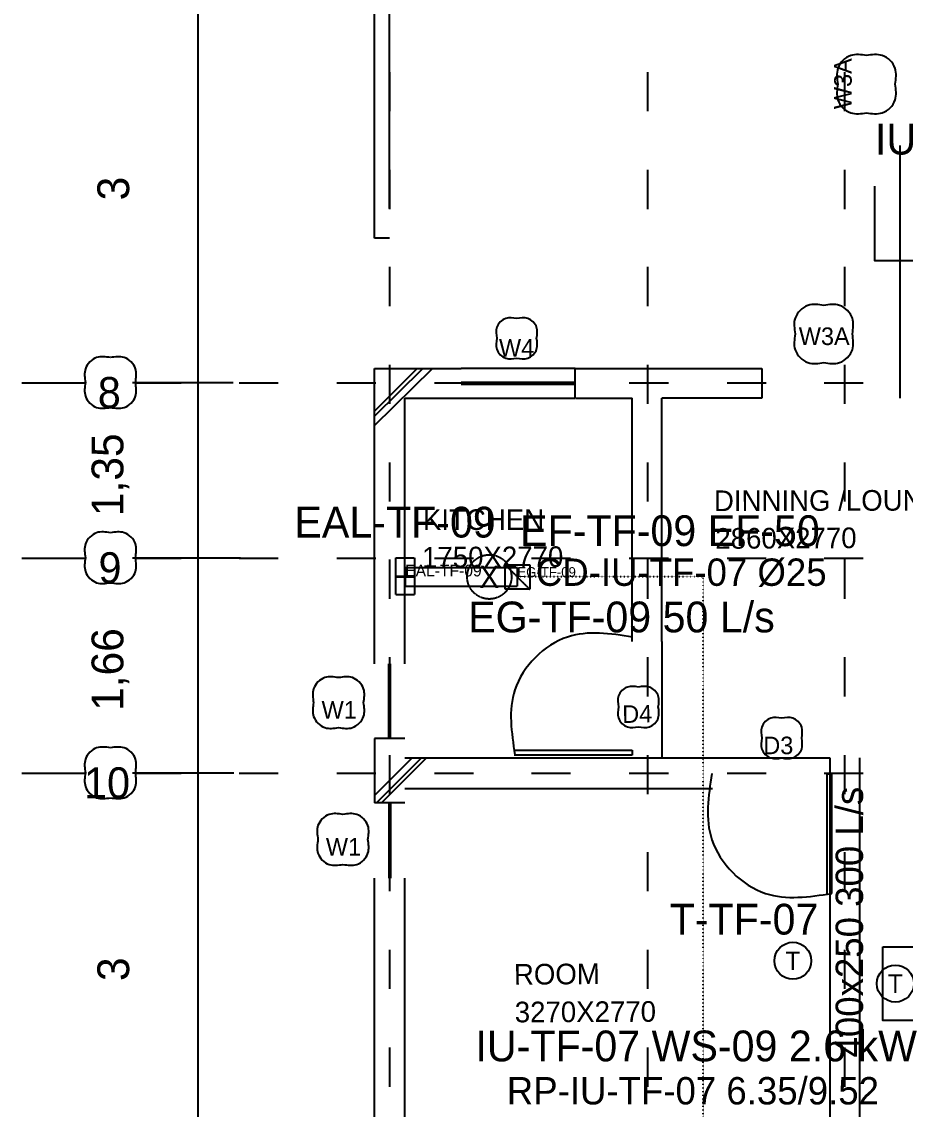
# Model space of a CAD drawing. Header units: millimetres. Extents: x 30 to 56197, y -4580 to 38782.
# Drawn here: x 24222 to 31401, y 11325 to 20162 of the extents above; entities that cross this region are included whole.
import ezdxf
from ezdxf.enums import TextEntityAlignment as Align

# ---------------------------------------------------------------- set-up
doc = ezdxf.new("R2010")
doc.units = ezdxf.units.MM
doc.linetypes.add('DASHED', pattern=[1.524, 1.27, -0.254])
doc.linetypes.add('DOT', pattern=[0.508, 0, -0.508])
for name, color, linetype in [('A-ARCH-REF', 8, 'CONTINUOUS'), ('M-ANNO', 7, 'CONTINUOUS'), ('M-CTRL', 200, 'CONTINUOUS'), ('M-DUCT-EXHS', 6, 'DASHED'), ('M-EQPM', 1, 'CONTINUOUS'), ('M-PIPE-COND', 140, 'DOT'), ('M-PIPE-REFG', 30, 'CONTINUOUS')]:
    doc.layers.add(name, color=color, linetype=linetype)

msp = doc.modelspace()

# ---------------------------------------------------------------- linework, layer by layer
at = {"layer": 'A-ARCH-REF'}
for p, q in [((27087.5, 18404.2), (27087.5, 20516.7)), ((25651.8, 20393.1), (25651.8, 17227.4)), ((27211.1, 18645.5), (27211.1, 20263.7)), ((27211.1, 19751.7), (27211.1, 19434)), ((29305.9, 19751.7), (29305.9, 19434)), ((30906.5, 19751.7), (30906.5, 19434)), ((31359.6, 17103.8), (31359.6, 19157.4)), ((27211.1, 18957.4), (27211.1, 18639.6)), ((29305.9, 18957.4), (29305.9, 18639.6)), ((30906.5, 18957.4), (30906.5, 18639.6)), ((27211.1, 18404.2), (27087.5, 18404.2)), ((27211.1, 18168.9), (27211.1, 17851.1)), ((29305.9, 18168.9), (29305.9, 17851.1)), ((30906.5, 18168.9), (30906.5, 17851.1)), ((27087.5, 16956.7), (27481.8, 17345.1)), ((27087.5, 16997.9), (27434.7, 17345.1)), ((27087.5, 16880.2), (27558.3, 17345.1)), ((27087.5, 14944.2), (27087.5, 17345.1)), ((27087.5, 17345.1), (27334.7, 17345.1)), ((27211.1, 17374.5), (27211.1, 17056.7)), ((27334.7, 17345.1), (27793.7, 17345.1)), ((28717.5, 17345.1), (27793.7, 17345.1)), ((28717.5, 17345.1), (29423.6, 17345.1)), ((28717.5, 17103.8), (28717.5, 17345.1)), ((29305.9, 17374.5), (29305.9, 17056.7)), ((29423.6, 17345.1), (30235.7, 17345.1)), ((30235.7, 17345.1), (30235.7, 17103.8)), ((30906.5, 17374.5), (30906.5, 17056.7)), ((27793.7, 17233.3), (28717.5, 17233.3)), ((24221.9, 17227.4), (24745.6, 17227.4)), ((25940.1, 17227.4), (25122.2, 17227.4)), ((25869.5, 17227.4), (25122.2, 17227.4)), ((25139.8, 17227.4), (25516.4, 17227.4)), ((25651.8, 17227.4), (25651.8, 15803.4)), ((25987.2, 17227.4), (26304.9, 17227.4)), ((26781.6, 17227.4), (27099.3, 17227.4)), ((27575.9, 17227.4), (27893.7, 17227.4)), ((27793.7, 17215.6), (28717.5, 17215.6)), ((28364.4, 17227.4), (28682.2, 17227.4)), ((29158.8, 17227.4), (29476.6, 17227.4)), ((29953.2, 17227.4), (30271, 17227.4)), ((30741.7, 17227.4), (31059.5, 17227.4)), ((27334.7, 14944.2), (27334.7, 17103.8)), ((27334.7, 17103.8), (27793.7, 17103.8)), ((27793.7, 17103.8), (28717.5, 17103.8)), ((28723.4, 17103.8), (29182.4, 17103.8)), ((29182.4, 15126.7), (29182.4, 17103.8)), ((29423.6, 15126.7), (29423.6, 17103.8)), ((30235.7, 17103.8), (29423.6, 17103.8)), ((27211.1, 16580.1), (27211.1, 16262.3)), ((29305.9, 16580.1), (29305.9, 16262.3)), ((30906.5, 16580.1), (30906.5, 16262.3)), ((24221.9, 15803.4), (24745.6, 15803.4)), ((25998.9, 15803.4), (25122.2, 15803.4)), ((25887.1, 15803.4), (25122.2, 15803.4)), ((25139.8, 15803.4), (25516.4, 15803.4)), ((25651.8, 15803.4), (25651.8, 14055.7)), ((25987.2, 15803.4), (26304.9, 15803.4)), ((26781.6, 15803.4), (27099.3, 15803.4)), ((27211.1, 15791.6), (27211.1, 15473.8)), ((27575.9, 15803.4), (27893.7, 15803.4)), ((28364.4, 15803.4), (28682.2, 15803.4)), ((29158.8, 15803.4), (29476.6, 15803.4)), ((29305.9, 15791.6), (29305.9, 15473.8)), ((29953.2, 15803.4), (30271, 15803.4)), ((30741.7, 15803.4), (31059.5, 15803.4)), ((30906.5, 15791.6), (30906.5, 15473.8)), ((29423.6, 15126.7), (29423.6, 14179.3)), ((27205.2, 14338.2), (27205.2, 14944.2)), ((27211.1, 14997.2), (27211.1, 14679.4)), ((27217, 14338.2), (27217, 14944.2)), ((29305.9, 14997.2), (29305.9, 14679.4)), ((30906.5, 14997.2), (30906.5, 14679.4)), ((27334.7, 14338.2), (27087.5, 14338.2)), ((27087.5, 14338.2), (27087.5, 13814.5)), ((28223.2, 14244), (29182.4, 14244)), ((29182.4, 14244), (29182.4, 14202.8)), ((27087.5, 13873.3), (27393.5, 14179.3)), ((27105.2, 13814.5), (27470, 14179.3)), ((27146.4, 13814.5), (27511.2, 14179.3)), ((27211.1, 14202.8), (27211.1, 13885.1)), ((27334.7, 14179.3), (29835.5, 14179.3)), ((29182.4, 14202.8), (28223.2, 14202.8)), ((29305.9, 14202.8), (29305.9, 13885.1)), ((29835.5, 14179.3), (30788.8, 14179.3)), ((30788.8, 14179.3), (30788.8, 9689.5)), ((30906.5, 14202.8), (30906.5, 13885.1)), ((31030.1, 14179.3), (31030.1, 9442.4)), ((24221.9, 14055.7), (24745.6, 14055.7)), ((25946, 14055.7), (25122.2, 14055.7)), ((25946, 14055.7), (25122.2, 14055.7)), ((25139.8, 14055.7), (25516.4, 14055.7)), ((25651.8, 14055.7), (25651.8, 10884.1)), ((25987.2, 14055.7), (26304.9, 14055.7)), ((26781.6, 14055.7), (27099.3, 14055.7)), ((27575.9, 14055.7), (27893.7, 14055.7)), ((28364.4, 14055.7), (28682.2, 14055.7)), ((29158.8, 14055.7), (29476.6, 14055.7)), ((29953.2, 14055.7), (30271, 14055.7)), ((30741.7, 14055.7), (31059.5, 14055.7)), ((30765.3, 13078.9), (30765.3, 14049.8)), ((30765.3, 14049.8), (30800.6, 14049.8)), ((30800.6, 14049.8), (30800.6, 13078.9)), ((27334.7, 13932.1), (29835.5, 13932.1)), ((27334.7, 13814.5), (27087.5, 13814.5)), ((27205.2, 13814.5), (27205.2, 13202.5)), ((27217, 13814.5), (27217, 13202.5)), ((27211.1, 13414.3), (27211.1, 13096.6)), ((29305.9, 13414.3), (29305.9, 13096.6)), ((30906.5, 13414.3), (30906.5, 13096.6)), ((27087.5, 10766.4), (27087.5, 13202.5)), ((27334.7, 10766.4), (27334.7, 13202.5)), ((27211.1, 12619.9), (27211.1, 12302.2)), ((29305.9, 12619.9), (29305.9, 12302.2)), ((30906.5, 12619.9), (30906.5, 12302.2)), ((27211.1, 11825.5), (27211.1, 11507.8)), ((29305.9, 11825.5), (29305.9, 11507.8)), ((30906.5, 11825.5), (30906.5, 11507.8))]:
    msp.add_line(p, q, dxfattribs=at)
for points in [[(31086, 19887.1), (30957.6, 19887.1), (30853.5, 19783), (30853.5, 19654.7)], [(31318.4, 19654.7), (31318.4, 19783), (31214.3, 19887.1), (31086, 19887.1)], [(30853.5, 19654.7), (30853.5, 19526.3), (30957.6, 19422.2), (31086, 19422.2)], [(31086, 19422.2), (31214.3, 19422.2), (31318.4, 19526.3), (31318.4, 19654.7)], [(30738.8, 17857), (30610.4, 17857), (30506.3, 17752.9), (30506.3, 17624.6)], [(30971.2, 17624.6), (30971.2, 17752.9), (30867.1, 17857), (30738.8, 17857)], [(28243.8, 17751.1), (28154.4, 17751.1), (28082, 17678.6), (28082, 17589.3)], [(28405.6, 17589.3), (28405.6, 17678.6), (28333.2, 17751.1), (28243.8, 17751.1)], [(28082, 17589.3), (28082, 17499.9), (28154.4, 17427.4), (28243.8, 17427.4)], [(28243.8, 17427.4), (28333.2, 17427.4), (28405.6, 17499.9), (28405.6, 17589.3)], [(30506.3, 17624.6), (30506.3, 17496.2), (30610.4, 17392.1), (30738.8, 17392.1)], [(30738.8, 17392.1), (30867.1, 17392.1), (30971.2, 17496.2), (30971.2, 17624.6)], [(24942.7, 17433.3), (24830.6, 17433.3), (24739.7, 17342.4), (24739.7, 17230.3)], [(25145.7, 17230.3), (25145.7, 17342.4), (25054.8, 17433.3), (24942.7, 17433.3)], [(24739.7, 17230.3), (24739.7, 17118.2), (24830.6, 17027.3), (24942.7, 17027.3)], [(24942.7, 17027.3), (25054.8, 17027.3), (25145.7, 17118.2), (25145.7, 17230.3)], [(24942.7, 16009.3), (24830.6, 16009.3), (24739.7, 15918.4), (24739.7, 15806.3)], [(25145.7, 15806.3), (25145.7, 15918.4), (25054.8, 16009.3), (24942.7, 16009.3)], [(24739.7, 15806.3), (24739.7, 15694.2), (24830.6, 15603.3), (24942.7, 15603.3)], [(24942.7, 15603.3), (25054.8, 15603.3), (25145.7, 15694.2), (25145.7, 15806.3)], [(29185.3, 15162), (28657.2, 15162), (28229.1, 14733.9), (28229.1, 14205.8)], [(26796.3, 14832.4), (26684.2, 14832.4), (26593.3, 14741.6), (26593.3, 14629.4)], [(26999.3, 14629.4), (26999.3, 14741.6), (26908.4, 14832.4), (26796.3, 14832.4)], [(29232.4, 14755.9), (29143, 14755.9), (29070.6, 14683.5), (29070.6, 14594.1)], [(29394.2, 14594.1), (29394.2, 14683.5), (29321.8, 14755.9), (29232.4, 14755.9)], [(26593.3, 14629.4), (26593.3, 14517.3), (26684.2, 14426.4), (26796.3, 14426.4)], [(26796.3, 14426.4), (26908.4, 14426.4), (26999.3, 14517.3), (26999.3, 14629.4)], [(29070.6, 14594.1), (29070.6, 14504.8), (29143, 14432.3), (29232.4, 14432.3)], [(29232.4, 14432.3), (29321.8, 14432.3), (29394.2, 14504.8), (29394.2, 14594.1)], [(30397.5, 14502.9), (30308.1, 14502.9), (30235.7, 14430.5), (30235.7, 14341.1)], [(30559.3, 14341.1), (30559.3, 14430.5), (30486.9, 14502.9), (30397.5, 14502.9)], [(30235.7, 14341.1), (30235.7, 14251.7), (30308.1, 14179.3), (30397.5, 14179.3)], [(30397.5, 14179.3), (30486.9, 14179.3), (30559.3, 14251.7), (30559.3, 14341.1)], [(24942.7, 14261.7), (24830.6, 14261.7), (24739.7, 14170.8), (24739.7, 14058.7)], [(25145.7, 14058.7), (25145.7, 14170.8), (25054.8, 14261.7), (24942.7, 14261.7)], [(24739.7, 14058.7), (24739.7, 13946.5), (24830.6, 13855.6), (24942.7, 13855.6)], [(24942.7, 13855.6), (25054.8, 13855.6), (25145.7, 13946.5), (25145.7, 14058.7)], [(29829.6, 14052.8), (29829.6, 13514.9), (30265.7, 13078.9), (30803.5, 13078.9)], [(26831.6, 13720.3), (26719.5, 13720.3), (26628.6, 13629.4), (26628.6, 13517.3)], [(27034.6, 13517.3), (27034.6, 13629.4), (26943.7, 13720.3), (26831.6, 13720.3)], [(26628.6, 13517.3), (26628.6, 13405.2), (26719.5, 13314.3), (26831.6, 13314.3)], [(26831.6, 13314.3), (26943.7, 13314.3), (27034.6, 13405.2), (27034.6, 13517.3)]]:
    msp.add_spline(points, degree=3, dxfattribs=at)
at = {"layer": 'M-CTRL'}
for centre in [(30487.7, 12531.7), (31320.3, 12345.8)]:
    msp.add_circle(centre, 150, dxfattribs=at)
at = {"layer": 'M-DUCT-EXHS'}
msp.add_line((28149.2, 15749.9), (28349.2, 15549.9), dxfattribs=at)
for points in [[(27262.6, 15804.8), (27412.6, 15804.8), (27412.6, 15504.8), (27262.6, 15504.8)], [(28149.2, 15749.9), (28349.2, 15749.9), (28349.2, 15549.9), (28149.2, 15549.9)]]:
    msp.add_lwpolyline(points, close=True, dxfattribs=at)
at = {"layer": 'M-DUCT-EXHS', "linetype": 'DASHED'}
for points in [[(27412.6, 15649.9), (27412.6, 15654.8), (27262.6, 15654.8), (27262.6, 15649.9)], [(28249.2, 15724.9), (27337.6, 15724.9), (27337.6, 15574.9), (28249.2, 15574.9)]]:
    msp.add_lwpolyline(points, close=True, dxfattribs=at)
at = {"layer": 'M-DUCT-EXHS'}
msp.add_circle((28021.2, 15650.9), 180, dxfattribs=at)
at = {"layer": 'M-EQPM'}
msp.add_lwpolyline([(31220, 12645.8), (32420, 12645.8), (32420, 12045.8), (31220, 12045.8)], close=True, dxfattribs=at)
at = {"layer": 'M-PIPE-COND', "linetype": 'DOT'}
msp.add_lwpolyline([(29759.5, 11164.1), (29759.5, 15649.9), (28249.2, 15649.9)], dxfattribs=at)
at = {"layer": 'M-PIPE-REFG', "linetype": 'CONTINUOUS'}
msp.add_lwpolyline([(31755.3, 18219.9), (31155.1, 18219.9), (31155.1, 18825.9)], dxfattribs=at)

# ---------------------------------------------------------------- texts
at = {"layer": 'A-ARCH-REF'}
for s, height, rotation, p in [('W3A', 142.72, 90, (30966, 19451.6)), ('3', 258.3, 90, (25094.7, 18710.2)), ('1,35', 258.29, 90, (25047.6, 16144.6)), ('DINNING /LOUNGE', 167.749, 0.1484, (29846.8, 16185.1)), ('2860X2770', 167.75, 0.2584, (29858.2, 15879.2)), ('1750X2770', 167.75, 0.2584, (27475.1, 15726.2)), ('1,66', 258.29, 90, (25047.6, 14561.8)), ('D4', 142.72, 1.21935, (29102.5, 14463.2)), ('3', 258.3, 90, (25094.7, 12366.9)), ('ROOM', 167.75, 0.43946, (28221.8, 12336.8)), ('3270X2770', 167.75, 0.2584, (28228.3, 12030.8))]:
    msp.add_text(s, height=height, rotation=rotation, dxfattribs=at).set_placement(p)
for s, height, p in [('W3A', 142.72, (30535.8, 17534.8)), ('W4', 142.72, (28099.7, 17440.6)), ('8', 251.6, (24839.7, 17023.3)), ('KITCHEN', 167.75, (27481.8, 16032.2)), ('9', 251.6, (24845.6, 15599.3)), ('W1', 142.72, (26658, 14498.5)), ('D3', 142.72, (30247.4, 14210.1)), ('10', 251.62, (24727.9, 13851.7)), ('W1', 142.72, (26693.3, 13386.3))]:
    msp.add_text(s, height=height, dxfattribs=at).set_placement(p)
at = {"layer": 'M-ANNO'}
for s, height, p in [('EAL-TF-09', 250.2, (26437.6, 15970.5)), ('EF-TF-09 EF-50', 250.2, (28271.2, 15900.9)), ('EAL-TF-09', 95, (27337.6, 15654.8)), ('EG-TF-09', 80, (28249.2, 15649.9)), ('EG-TF-09 50 L/s', 250.2, (27849.2, 15199.9))]:
    msp.add_text(s, height=height, dxfattribs=at).set_placement(p)
msp.add_text('400x250 300 L/s', height=222.4, rotation=90, dxfattribs=at).set_placement((31058, 11745.9))
at = {"layer": 'M-CTRL'}
msp.add_text('T-TF-07', height=250.2, dxfattribs=at).set_placement((29486.7, 12744.4))
for p in [(30487.7, 12531.7), (31320.3, 12345.8)]:
    msp.add_text('T', height=150, dxfattribs=at).set_placement(p, align=Align.MIDDLE_CENTER)
at = {"layer": 'M-DUCT-EXHS'}
msp.add_text('X', height=180, dxfattribs=at).set_placement((28021.2, 15650.9), align=Align.MIDDLE_CENTER)
at = {"layer": 'M-EQPM'}
for s, p in [('IU-TF-05 WS-09 2.6 kW', (31155.3, 19082.6)), ('IU-TF-07 WS-09 2.6 kW', (27908.5, 11714.1))]:
    msp.add_text(s, height=250.2, dxfattribs=at).set_placement(p)
at = {"layer": 'M-PIPE-COND'}
msp.add_text('CD-IU-TF-07 Ø25', height=222.4, dxfattribs=at).set_placement((28399.2, 15577.9))
at = {"layer": 'M-PIPE-REFG'}
msp.add_text('RP-IU-TF-07 6.35/9.52', height=222.4, dxfattribs=at).set_placement((28163, 11364.1))

doc.saveas('drawing.dxf')
